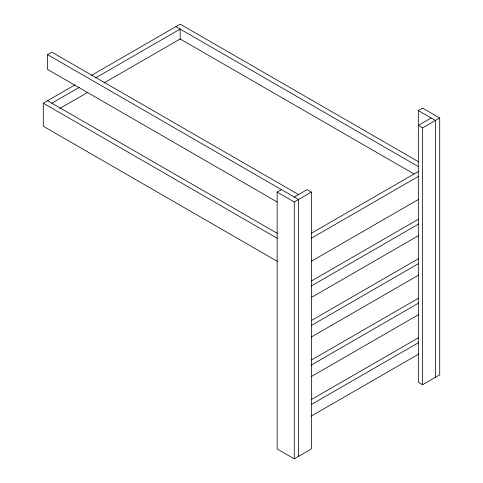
<?xml version="1.0" encoding="UTF-8"?>
<svg xmlns="http://www.w3.org/2000/svg" width="483" height="483" viewBox="0 0 483 483"><rect width="100%" height="100%" fill="white"/><g stroke="black" fill="none" stroke-linecap="round" stroke-linejoin="round"><path stroke-width="0.72" d="M277.29 202.063L47.563 69.431L47.563 54.609L51.844 52.14L298.542 194.571M277.314 261.351L43.289 126.238L43.289 103.187L74.925 84.917M91.215 75.517L180.183 24.15L418.773 161.896M51.844 103.187L79.206 87.387M95.489 77.986L180.183 29.089L180.183 39.503M59.663 108.554L87.677 92.38M103.96 82.973L180.183 38.972L414.106 174.025M294.262 197.04L307.097 189.632L311.372 192.101L311.372 448.973L294.262 458.85L277.151 448.973L277.151 192.101L281.426 189.632M418.32 110.595L422.601 108.126L439.711 118.003L439.711 374.874L422.601 384.752L418.32 382.282L418.32 110.595L435.437 120.472L435.437 377.344M431.156 118.003L418.32 125.411L422.601 127.886L439.711 118.003M277.151 192.101L294.262 201.979L311.372 192.101M311.203 233.367L418.695 171.308M311.571 238.095L418.411 176.41M311.571 261.146L418.411 199.461M311.499 280.949L418.405 219.222M311.209 286.051L418.773 223.949M311.209 297.576L418.773 235.475M311.499 320.464L418.405 258.743M311.209 325.572L418.773 263.47M311.209 337.098L418.773 274.996M311.499 359.986L418.405 298.259M311.209 365.088L418.773 302.986M311.209 376.613L418.773 314.518M311.499 399.501L418.405 337.78M311.209 404.609L418.773 342.507M311.209 416.135L418.773 354.033M175.903 26.619L418.405 166.629M47.563 54.609L298.542 199.509L298.542 456.381M47.563 100.718L277.677 233.573M43.289 103.187L277.314 238.3M422.601 127.886L422.601 384.752M294.262 201.979L294.262 458.85"/></g></svg>
